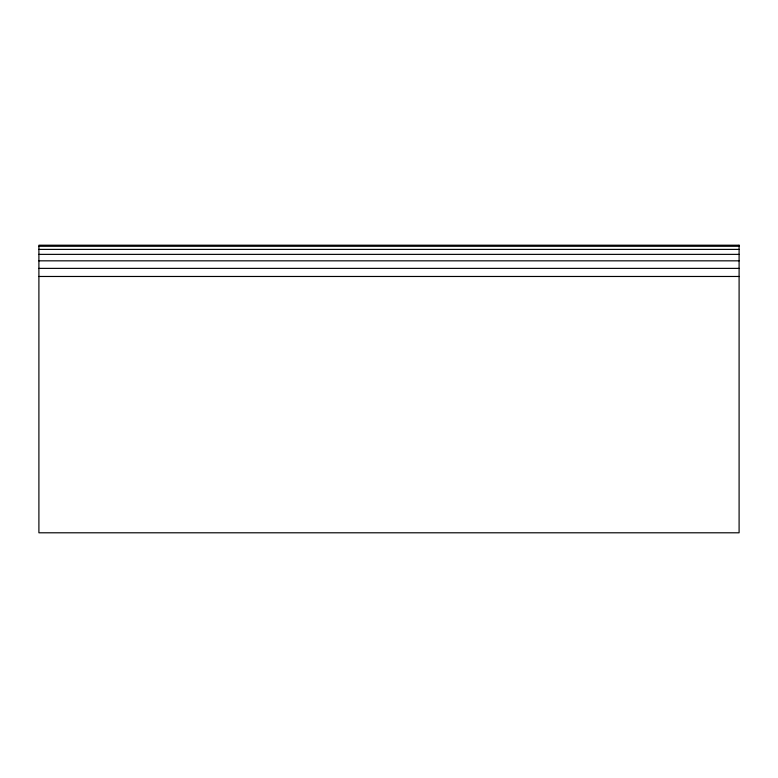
<?xml version="1.0" encoding="UTF-8"?>
<svg xmlns="http://www.w3.org/2000/svg" width="778" height="778" viewBox="0 0 778 778"><rect width="100%" height="100%" fill="white"/><g stroke="black" fill="none" stroke-linecap="round" stroke-linejoin="round"><path stroke-width="1.17" d="M38.9 246.276L739.1 246.276M38.9 249.398L739.1 249.398M38.9 254.367L739.1 254.367M38.9 260.834L739.1 260.834M38.9 268.381L739.1 268.381M38.9 276.472L739.1 276.472M739.1 245.206L38.9 245.206L38.9 532.794L739.1 532.794L739.1 245.206"/></g></svg>
